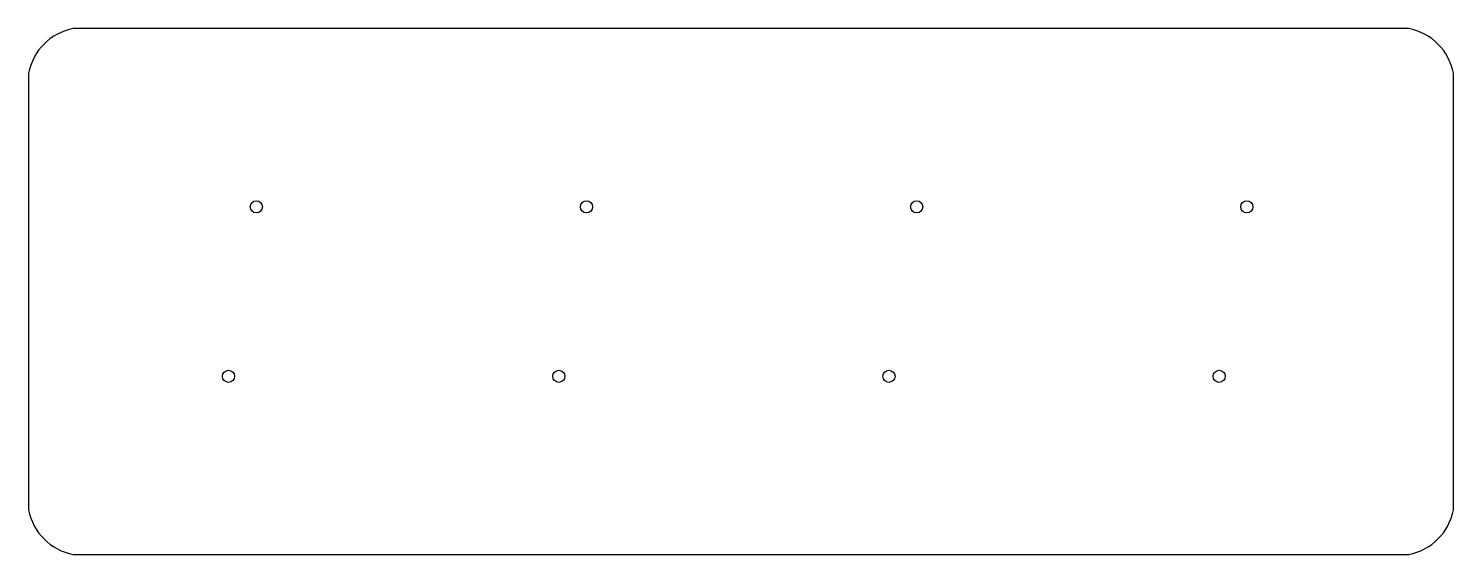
# Model space of a CAD drawing. Header units: millimetres. Extents: x -171 to 181, y -62 to 68.
import ezdxf

# ---------------------------------------------------------------- set-up
doc = ezdxf.new("R2010")
doc.units = ezdxf.units.MM

msp = doc.modelspace()

# ---------------------------------------------------------------- linework, layer by layer
at = {"color": 7, "linetype": 'Continuous', "lineweight": 25}
for p, q in [((169.83, 67.5), (-160.17, 67.5)), ((-171.23, 56.44), (-171.23, -51.44)), ((180.89, -51.44), (180.89, 56.44)), ((-160.17, -62.5), (169.83, -62.5))]:
    msp.add_line(p, q, dxfattribs=at)
for centre in [(-114.94, 23.45), (-33.35, 23.45), (48.24, 23.45), (129.83, 23.45), (-121.8, -18.46), (-40.21, -18.46), (41.38, -18.46), (122.97, -18.46)]:
    msp.add_circle(centre, 1.5, dxfattribs=at)
for centre, start, end in [((-157.49, 53.76), 101.0387, 168.9613), ((167.14, 53.76), 11.0387, 78.9613), ((-157.49, -48.76), 191.0387, 258.9613), ((167.14, -48.76), 281.0387, 348.9613)]:
    msp.add_arc(centre, 14, start, end, dxfattribs=at)

doc.saveas('drawing.dxf')
